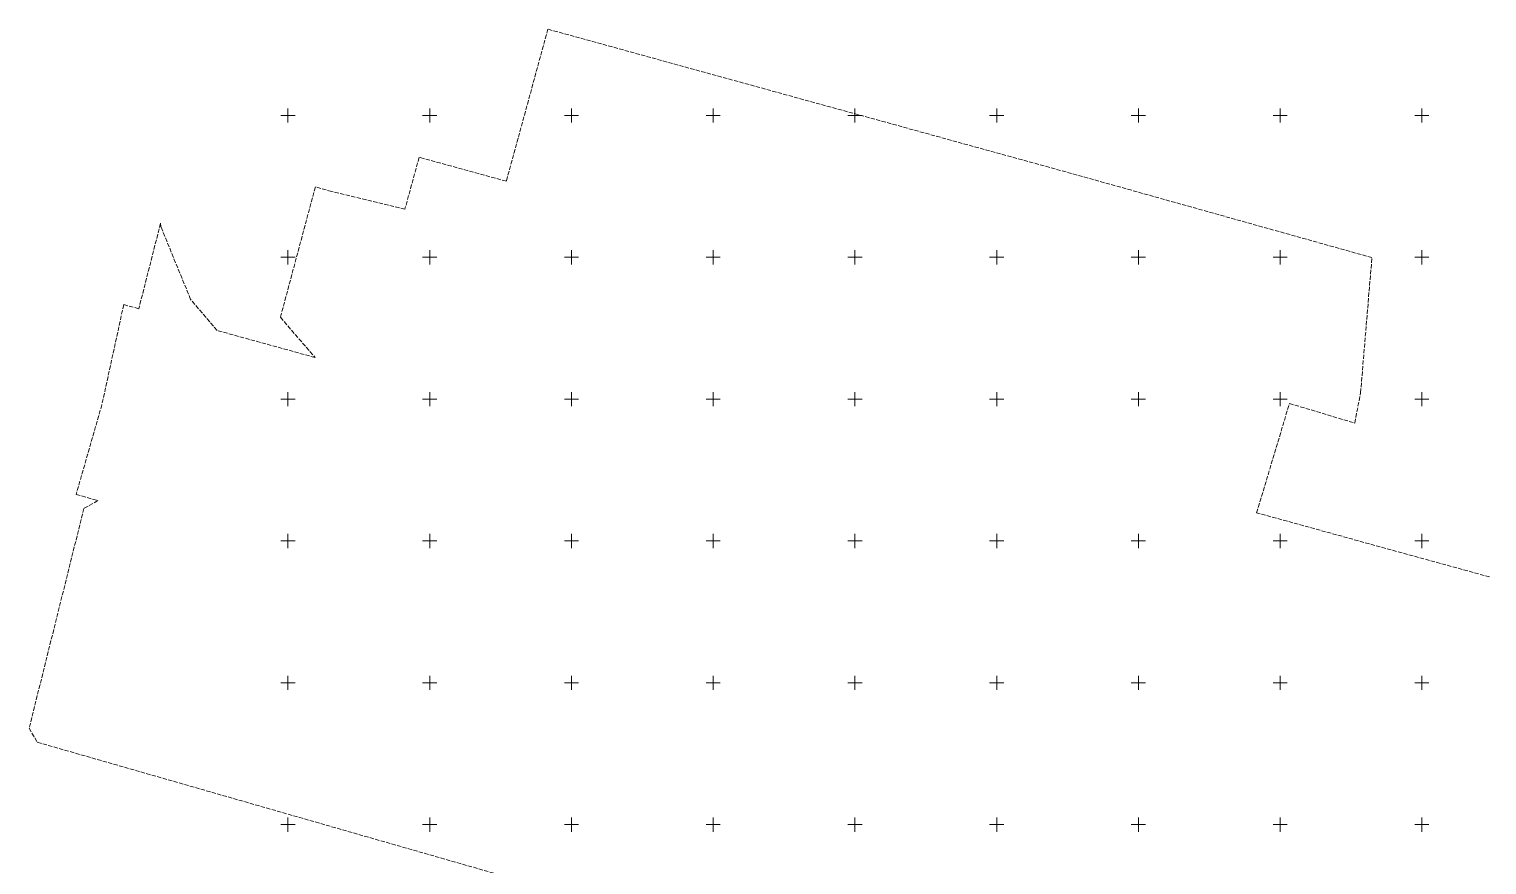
# Model space of a CAD drawing. Header units: metres. Extents: x 7536658 to 7539479, y 5878998 to 5880901.
# Drawn here: x 7536709 to 7537223, y 5879436 to 5879730 of the extents above; entities that cross this region are included whole.
import ezdxf

# ---------------------------------------------------------------- set-up
doc = ezdxf.new("R2010")
doc.units = ezdxf.units.M
doc.linetypes.add('1', pattern=[0])
doc.linetypes.add('GUK', pattern=[2, 1.5, -0.5])
doc.layers.add('Kontury', color=96, linetype='GUK', lineweight=18, true_color=0x008000)
doc.layers.add('Podzial_sekcyjny_krzyze', color=7, linetype='1', lineweight=18)

msp = doc.modelspace()

# ---------------------------------------------------------------- linework, layer by layer
at = {"layer": 'Kontury'}
for p, q in [((7536891.7, 5879730.41), (7536881.18, 5879691.94)), ((7536981.94, 5879705.56), (7536891.7, 5879730.41)), ((7537076.43, 5879679.54), (7536981.94, 5879705.56)), ((7536881.18, 5879691.94), (7536877.04, 5879676.8)), ((7536846.28, 5879685.26), (7536841.27, 5879666.99)), ((7536877.04, 5879676.8), (7536846.28, 5879685.26)), ((7537182.37, 5879649.89), (7537076.43, 5879679.54)), ((7536809.66, 5879674.79), (7536797.35, 5879628.88)), ((7536815.44, 5879673.2), (7536809.66, 5879674.79)), ((7536841.27, 5879666.99), (7536815.44, 5879673.2)), ((7536755.07, 5879662), (7536747.38, 5879631.85)), ((7536755.17, 5879660.77), (7536755.07, 5879662)), ((7536765.68, 5879635.13), (7536755.17, 5879660.77)), ((7537178.37, 5879602.21), (7537182.37, 5879649.89)), ((7536742.08, 5879633.32), (7536734.37, 5879598.04)), ((7536747.38, 5879631.85), (7536742.08, 5879633.32)), ((7536775, 5879624.22), (7536765.68, 5879635.13)), ((7536797.35, 5879628.88), (7536809.55, 5879614.67)), ((7536809.55, 5879614.67), (7536775, 5879624.22)), ((7537176.31, 5879591.57), (7537178.37, 5879602.21)), ((7536734.37, 5879598.04), (7536725.28, 5879566.41)), ((7537141.7, 5879559.93), (7537153.28, 5879598.47)), ((7537153.28, 5879598.47), (7537176.31, 5879591.57)), ((7536725.28, 5879566.41), (7536732.97, 5879564.23)), ((7536732.97, 5879564.23), (7536728.03, 5879561.47)), ((7536728.03, 5879561.47), (7536708.71, 5879484.03)), ((7537223.88, 5879537.31), (7537141.7, 5879559.93)), ((7536708.71, 5879484.03), (7536711.59, 5879479.05)), ((7536711.59, 5879479.05), (7536975.57, 5879403.37))]:
    msp.add_line(p, q, dxfattribs=at)
at = {"layer": 'Podzial_sekcyjny_krzyze'}
for p, q in [((7536800, 5879697.5), (7536800, 5879702.5)), ((7536850, 5879697.5), (7536850, 5879702.5)), ((7536900, 5879697.5), (7536900, 5879702.5)), ((7536950, 5879697.5), (7536950, 5879702.5)), ((7537000, 5879697.5), (7537000, 5879702.5)), ((7537050, 5879697.5), (7537050, 5879702.5)), ((7537100, 5879697.5), (7537100, 5879702.5)), ((7537150, 5879697.5), (7537150, 5879702.5)), ((7537200, 5879697.5), (7537200, 5879702.5)), ((7536797.5, 5879700), (7536802.5, 5879700)), ((7536847.5, 5879700), (7536852.5, 5879700)), ((7536897.5, 5879700), (7536902.5, 5879700)), ((7536947.5, 5879700), (7536952.5, 5879700)), ((7536997.5, 5879700), (7537002.5, 5879700)), ((7537047.5, 5879700), (7537052.5, 5879700)), ((7537097.5, 5879700), (7537102.5, 5879700)), ((7537147.5, 5879700), (7537152.5, 5879700)), ((7537197.5, 5879700), (7537202.5, 5879700)), ((7536800, 5879647.5), (7536800, 5879652.5)), ((7536850, 5879647.5), (7536850, 5879652.5)), ((7536900, 5879647.5), (7536900, 5879652.5)), ((7536950, 5879647.5), (7536950, 5879652.5)), ((7537000, 5879647.5), (7537000, 5879652.5)), ((7537050, 5879647.5), (7537050, 5879652.5)), ((7537100, 5879647.5), (7537100, 5879652.5)), ((7537150, 5879647.5), (7537150, 5879652.5)), ((7537200, 5879647.5), (7537200, 5879652.5)), ((7536797.5, 5879650), (7536802.5, 5879650)), ((7536847.5, 5879650), (7536852.5, 5879650)), ((7536897.5, 5879650), (7536902.5, 5879650)), ((7536947.5, 5879650), (7536952.5, 5879650)), ((7536997.5, 5879650), (7537002.5, 5879650)), ((7537047.5, 5879650), (7537052.5, 5879650)), ((7537097.5, 5879650), (7537102.5, 5879650)), ((7537147.5, 5879650), (7537152.5, 5879650)), ((7537197.5, 5879650), (7537202.5, 5879650)), ((7536797.5, 5879600), (7536802.5, 5879600)), ((7536800, 5879597.5), (7536800, 5879602.5)), ((7536847.5, 5879600), (7536852.5, 5879600)), ((7536850, 5879597.5), (7536850, 5879602.5)), ((7536897.5, 5879600), (7536902.5, 5879600)), ((7536900, 5879597.5), (7536900, 5879602.5)), ((7536947.5, 5879600), (7536952.5, 5879600)), ((7536950, 5879597.5), (7536950, 5879602.5)), ((7536997.5, 5879600), (7537002.5, 5879600)), ((7537000, 5879597.5), (7537000, 5879602.5)), ((7537047.5, 5879600), (7537052.5, 5879600)), ((7537050, 5879597.5), (7537050, 5879602.5)), ((7537097.5, 5879600), (7537102.5, 5879600)), ((7537100, 5879597.5), (7537100, 5879602.5)), ((7537147.5, 5879600), (7537152.5, 5879600)), ((7537150, 5879597.5), (7537150, 5879602.5)), ((7537197.5, 5879600), (7537202.5, 5879600)), ((7537200, 5879597.5), (7537200, 5879602.5)), ((7536797.5, 5879550), (7536802.5, 5879550)), ((7536800, 5879547.5), (7536800, 5879552.5)), ((7536847.5, 5879550), (7536852.5, 5879550)), ((7536850, 5879547.5), (7536850, 5879552.5)), ((7536897.5, 5879550), (7536902.5, 5879550)), ((7536900, 5879547.5), (7536900, 5879552.5)), ((7536947.5, 5879550), (7536952.5, 5879550)), ((7536950, 5879547.5), (7536950, 5879552.5)), ((7536997.5, 5879550), (7537002.5, 5879550)), ((7537000, 5879547.5), (7537000, 5879552.5)), ((7537047.5, 5879550), (7537052.5, 5879550)), ((7537050, 5879547.5), (7537050, 5879552.5)), ((7537097.5, 5879550), (7537102.5, 5879550)), ((7537100, 5879547.5), (7537100, 5879552.5)), ((7537147.5, 5879550), (7537152.5, 5879550)), ((7537150, 5879547.5), (7537150, 5879552.5)), ((7537197.5, 5879550), (7537202.5, 5879550)), ((7537200, 5879547.5), (7537200, 5879552.5)), ((7536800, 5879497.5), (7536800, 5879502.5)), ((7536850, 5879497.5), (7536850, 5879502.5)), ((7536900, 5879497.5), (7536900, 5879502.5)), ((7536950, 5879497.5), (7536950, 5879502.5)), ((7537000, 5879497.5), (7537000, 5879502.5)), ((7537050, 5879497.5), (7537050, 5879502.5)), ((7537100, 5879497.5), (7537100, 5879502.5)), ((7537150, 5879497.5), (7537150, 5879502.5)), ((7537200, 5879497.5), (7537200, 5879502.5)), ((7536797.5, 5879500), (7536802.5, 5879500)), ((7536847.5, 5879500), (7536852.5, 5879500)), ((7536897.5, 5879500), (7536902.5, 5879500)), ((7536947.5, 5879500), (7536952.5, 5879500)), ((7536997.5, 5879500), (7537002.5, 5879500)), ((7537047.5, 5879500), (7537052.5, 5879500)), ((7537097.5, 5879500), (7537102.5, 5879500)), ((7537147.5, 5879500), (7537152.5, 5879500)), ((7537197.5, 5879500), (7537202.5, 5879500)), ((7536800, 5879447.5), (7536800, 5879452.5)), ((7536850, 5879447.5), (7536850, 5879452.5)), ((7536900, 5879447.5), (7536900, 5879452.5)), ((7536950, 5879447.5), (7536950, 5879452.5)), ((7537000, 5879447.5), (7537000, 5879452.5)), ((7537050, 5879447.5), (7537050, 5879452.5)), ((7537100, 5879447.5), (7537100, 5879452.5)), ((7537150, 5879447.5), (7537150, 5879452.5)), ((7537200, 5879447.5), (7537200, 5879452.5)), ((7536797.5, 5879450), (7536802.5, 5879450)), ((7536847.5, 5879450), (7536852.5, 5879450)), ((7536897.5, 5879450), (7536902.5, 5879450)), ((7536947.5, 5879450), (7536952.5, 5879450)), ((7536997.5, 5879450), (7537002.5, 5879450)), ((7537047.5, 5879450), (7537052.5, 5879450)), ((7537097.5, 5879450), (7537102.5, 5879450)), ((7537147.5, 5879450), (7537152.5, 5879450)), ((7537197.5, 5879450), (7537202.5, 5879450))]:
    msp.add_line(p, q, dxfattribs=at)

doc.saveas('drawing.dxf')
